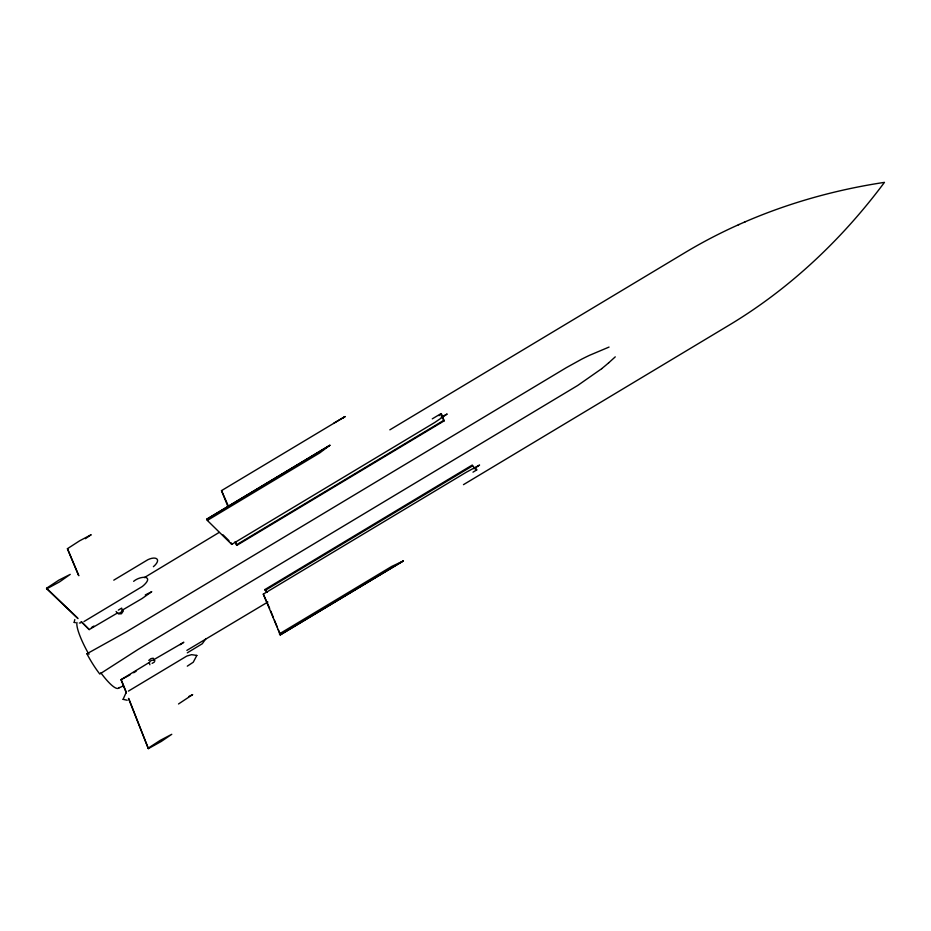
<?xml version="1.0" encoding="UTF-8"?>
<svg xmlns="http://www.w3.org/2000/svg" width="931" height="931" viewBox="0 0 931 931"><rect width="100%" height="100%" fill="white"/><g stroke="black" fill="none" stroke-linecap="round" stroke-linejoin="round"><path stroke-width="1.4" d="M206.659 519.265L329.888 445.274L319.636 452.99L207.334 520.429L206.659 519.265L329.888 445.274M123.404 610.876L121.437 613.785L118.342 613.913M123.101 699.321L125.79 693.304M196.837 655.424L193.252 662.22L187.306 666.154M74.794 619.534L74.177 622.385M205.926 638.643L202.306 643.728L187.306 652.84M148.751 660.416L150.834 658.706M463.475 484.655L729.043 325.198C789.837 288.738 842.218 239.139 884.45 182.371C814.346 192.926 745.871 216.073 684.983 252.638L389.856 429.843M615.263 356.852L608.583 362.927M153.394 566.688C161.854 559.496 156.21 555.679 147.854 559.717L113.78 580.164M601.717 368.688L577.639 385.515L138.102 649.419L99.78 674.032A29.978 6.075 59 0 1 86.92 653.771L126.802 631.579L566.327 367.664L581.7 359.157A187.352 130.992 -19.1 0 1 589.684 355.246L609.049 347.065M342.759 418.263L345.017 416.576L333.822 423.186M180.253 644.694L183.826 642.239L153.824 659.66M85.361 538.688L91.18 534.72L79.635 540.806L67.428 548.708L78.53 575.37M474.007 468.77L479.581 465.058L466.315 472.226L263.298 594.129L280.371 634.884L403.321 560.951L391.672 566.455L279.358 633.895M46.55 588.252L58.886 580.118L70.244 574.38L59.584 581.863L46.783 588.823L46.55 588.252L77.715 618.068M148.006 748.291L160.213 740.378L171.769 734.303L161.284 741.437L148.355 748.629L128.49 698.39M91.413 627.564L93.856 626.063M126.372 692.99L121.007 679.7L148.972 662.628M144.352 577.604L219.076 532.485M227.932 506.534L221.508 490.625L345.017 416.576M133.633 581.328C141.175 575.079 155.384 575.649 142.373 586.472L83.976 621.547M432.287 418.845L440.98 413.632L441.503 414.155A49.448 10.02 59 0 0 442.039 415.575M439.013 415.645L441.503 414.155M118.33 610.131L121.693 608.118C123.893 611.748 118.051 615.519 116.084 611.481M207.334 520.429L231.726 544.391L434.742 422.488L447.171 414.004L441.213 417.111M236.358 544.891L443.703 420.381L444.203 420.835L236.846 545.345L235.054 541.795M267.116 592.314A50.239 10.183 59 0 1 266.185 591.371L264.904 589.556L472.261 465.046L473.542 466.862A50.239 10.183 59 0 0 475.846 469.119L476.719 469.922L472.995 472.157M265.219 590.359L472.576 465.849M152.137 663.384L154.383 662.034M128.443 691.093L186.84 656.041L191.542 654.668L196.825 655.412M280.091 634.942L403.321 560.951M186.863 650.385L267.872 602.02M121.007 679.7L129.956 674.94M133.657 672.752L136.112 671.298M81.044 621.582L89.201 629.589L117.457 612.994M122.368 610.108L142.036 598.552L151.741 591.697L145.259 594.956M178.519 703.976L192.67 694.596L188.877 696.504M118.633 688.09L123.392 685.844M738.33 224.825L739.039 224.511M744.474 222.113L745.172 221.799M221.508 490.625L228.409 506.196M151.532 658.461L152.928 658.287A3.317 2.002 -22 0 1 153.557 658.368M80.776 622.851L79.368 623.025M127.221 700.24L123.113 699.356M86.92 653.76L89.213 654.051M74.201 622.397L75.492 622.723M155.035 660.917C152.579 658.543 147.657 661.662 149.891 664.734M46.783 588.823L77.925 618.603M222.928 534.755L229.026 540.736M263.298 594.129L269.664 608.374M67.428 548.708L78.867 575.707M81.847 622.048L89.201 629.589M266.324 591.034L264.904 589.556M444.203 420.835L442.912 417.786A53.346 10.811 59 0 1 442.318 416.308M443.703 420.381L442.097 416.541M236.846 545.345L235.555 542.284M476.369 469.073L476.719 469.922M270.735 611.027L273.411 617.649M274.482 620.302L277.159 626.935M278.229 629.589L280.371 634.884M231.063 542.738L231.726 544.391M121.333 680.026L126.174 691.989M128.815 698.716L148.355 748.629M441.806 415.796L440.98 413.632M608.56 362.904A191.274 154.569 -48.6 0 1 601.694 368.664M119.156 687.45A39.346 7.972 59 0 1 100.851 672.822M88.003 652.724A39.346 7.972 59 0 1 76.947 622.443"/></g></svg>
